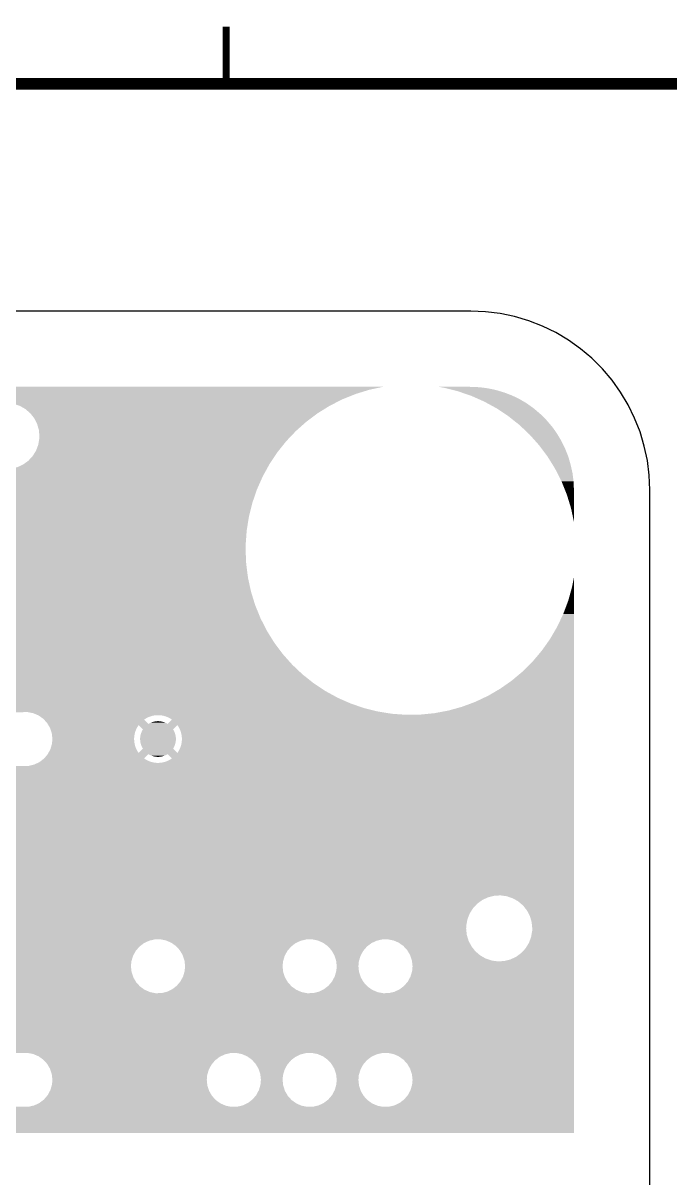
# Model space of a CAD drawing. Extents: x 295 to 953, y 10 to 290.
# Drawn here: x 824.4 to 852.6, y 237.3 to 287.6 of the extents above; entities that cross this region are included whole.
import ezdxf

# ---------------------------------------------------------------- set-up
doc = ezdxf.new("R2010")
doc.units = 0
doc.header["$LTSCALE"] = 5
doc.header["$MEASUREMENT"] = 0
doc.layers.get('0').update_dxf_attribs({"linetype": 'CONTINUOUS', "lineweight": 25})
doc.layers.add('PWR1', color=7, linetype='CONTINUOUS')
doc.layers.add('테두리', color=3, linetype='CONTINUOUS')

# ---------------------------------------------------------------- blocks, each defined once
blk = doc.blocks.new('C')
at = {"layer": '테두리'}
for points, const_width in [([(356.25, 287.5), (356.25, 285)], 0.3), ([(15, 285), (15, 15), (405, 15), (405, 285), (15, 285)], 0.5)]:
    blk.add_lwpolyline(points, dxfattribs=dict(at, const_width=const_width))

msp = doc.modelspace()

# ---------------------------------------------------------------- linework, layer by layer
at = {"layer": 'PWR1'}
for p, q in [((843.878, 275.097), (529.277, 275.097)), ((844.519, 275.07), (843.878, 275.097)), ((845.159, 274.991), (844.519, 275.07)), ((845.787, 274.859), (845.159, 274.991)), ((846.408, 274.674), (845.787, 274.859)), ((847.009, 274.443), (846.408, 274.674)), ((847.59, 274.159), (847.009, 274.443)), ((848.144, 273.829), (847.59, 274.159)), ((848.666, 273.452), (848.144, 273.829)), ((849.155, 273.036), (848.666, 273.452)), ((849.611, 272.58), (849.155, 273.036)), ((850.033, 272.085), (849.611, 272.58)), ((850.403, 271.563), (850.033, 272.085)), ((850.733, 271.009), (850.403, 271.563)), ((851.017, 270.428), (850.733, 271.009)), ((851.255, 269.827), (851.017, 270.428)), ((851.433, 269.212), (851.255, 269.827)), ((851.572, 268.578), (851.433, 269.212)), ((851.651, 267.944), (851.572, 268.578)), ((851.678, 267.297), (851.651, 267.944)), ((851.678, 78.799), (851.678, 267.297))]:
    msp.add_line(p, q, dxfattribs=at)
for points in [[(744.984, 271.794), (744.984, 271.795), (840.061, 271.794), (840.06, 271.795)], [(745.216, 271.664), (744.984, 271.794), (839.457, 271.664), (840.06, 271.794)], [(744.984, 271.794), (744.984, 271.794), (840.06, 271.794), (840.061, 271.794)], [(745.237, 271.652), (745.216, 271.664), (839.419, 271.652), (839.457, 271.664)], [(745.434, 271.482), (745.237, 271.652), (838.868, 271.482), (839.419, 271.652)], [(745.446, 271.472), (745.434, 271.482), (838.843, 271.472), (838.868, 271.482)], [(745.617, 271.257), (745.446, 271.472), (838.309, 271.257), (838.843, 271.472)], [(842.492, 271.794), (842.492, 271.795), (843.823, 271.794), (843.81, 271.795)], [(842.583, 271.777), (842.492, 271.794), (844.247, 271.777), (843.835, 271.794)], [(842.492, 271.794), (842.492, 271.794), (843.835, 271.794), (843.823, 271.794)], [(842.721, 271.751), (842.583, 271.777), (844.457, 271.751), (844.248, 271.777)], [(842.583, 271.777), (842.583, 271.777), (844.248, 271.777), (844.247, 271.777)], [(842.799, 271.731), (842.721, 271.751), (844.615, 271.731), (844.457, 271.751)], [(843.101, 271.656), (842.799, 271.731), (844.973, 271.656), (844.616, 271.731)], [(842.799, 271.731), (842.799, 271.731), (844.616, 271.731), (844.615, 271.731)], [(843.319, 271.601), (843.101, 271.656), (845.157, 271.601), (844.974, 271.656)], [(843.101, 271.656), (843.101, 271.656), (844.974, 271.656), (844.973, 271.656)], [(843.479, 271.546), (843.319, 271.601), (845.341, 271.546), (845.157, 271.601)], [(843.48, 271.546), (843.479, 271.546), (845.342, 271.546), (845.341, 271.546)], [(843.868, 271.413), (843.48, 271.546), (845.688, 271.413), (845.342, 271.546)], [(843.902, 271.401), (843.868, 271.413), (845.712, 271.401), (845.688, 271.413)], [(844.239, 271.252), (843.902, 271.401), (846.017, 271.252), (845.712, 271.401)], [(745.62, 271.251), (745.617, 271.257), (838.296, 271.251), (838.309, 271.257)], [(745.705, 271.087), (745.62, 271.251), (837.972, 271.087), (838.296, 271.251)], [(823.984, 271.05), (823.711, 271.087), (837.9, 271.05), (837.972, 271.087)], [(824.215, 270.972), (823.984, 271.05), (837.746, 270.972), (837.9, 271.05)], [(824.245, 270.962), (824.215, 270.972), (837.73, 270.962), (837.746, 270.972)], [(824.485, 270.826), (824.245, 270.962), (837.51, 270.826), (837.73, 270.962)], [(844.24, 271.252), (844.239, 271.252), (846.018, 271.252), (846.017, 271.252)], [(844.466, 271.152), (844.24, 271.252), (846.186, 271.152), (846.018, 271.252)], [(844.623, 271.066), (844.466, 271.152), (846.33, 271.066), (846.186, 271.152)], [(845.007, 270.855), (844.623, 271.066), (846.622, 270.855), (846.33, 271.066)], [(845.011, 270.852), (845.007, 270.855), (846.626, 270.852), (846.622, 270.855)], [(845.012, 270.852), (845.011, 270.852), (846.627, 270.852), (846.626, 270.852)], [(845.378, 270.608), (845.012, 270.852), (846.913, 270.608), (846.627, 270.852)], [(824.693, 270.647), (824.485, 270.826), (837.222, 270.647), (837.51, 270.826)], [(824.694, 270.647), (824.693, 270.647), (837.221, 270.647), (837.222, 270.647)], [(824.865, 270.431), (824.694, 270.647), (836.932, 270.431), (837.221, 270.647)], [(824.944, 270.279), (824.865, 270.431), (836.728, 270.279), (836.932, 270.431)], [(845.379, 270.608), (845.378, 270.608), (846.914, 270.608), (846.913, 270.608)], [(845.52, 270.514), (845.379, 270.608), (847.008, 270.514), (846.914, 270.608)], [(845.74, 270.338), (845.52, 270.514), (847.183, 270.338), (847.008, 270.514)], [(846.003, 270.129), (845.741, 270.338), (847.362, 270.129), (847.183, 270.338)], [(824.992, 270.187), (824.944, 270.279), (836.624, 270.187), (836.728, 270.279)], [(825.07, 269.923), (824.992, 270.187), (836.327, 269.923), (836.624, 270.187)], [(825.075, 269.869), (825.07, 269.923), (836.267, 269.869), (836.327, 269.923)], [(825.096, 269.648), (825.075, 269.869), (836.057, 269.648), (836.267, 269.869)], [(846.081, 270.055), (846.003, 270.129), (847.425, 270.055), (847.362, 270.129)], [(846.39, 269.762), (846.081, 270.055), (847.633, 269.762), (847.425, 270.055)], [(825.045, 269.268), (825.072, 269.422), (835.72, 269.268), (835.842, 269.422)], [(825.072, 269.422), (825.092, 269.54), (835.842, 269.422), (835.955, 269.54)], [(825.092, 269.54), (825.096, 269.648), (835.955, 269.54), (836.057, 269.648)], [(846.39, 269.761), (846.39, 269.762), (847.633, 269.761), (847.633, 269.762)], [(846.45, 269.705), (846.39, 269.761), (847.667, 269.705), (847.633, 269.761)], [(846.688, 269.437), (846.45, 269.705), (847.826, 269.437), (847.667, 269.705)], [(846.86, 269.244), (846.688, 269.437), (847.92, 269.244), (847.826, 269.437)], [(824.803, 268.777), (824.903, 268.939), (835.35, 268.777), (835.458, 268.939)], [(824.903, 268.939), (824.948, 269.011), (835.458, 268.939), (835.515, 269.011)], [(824.948, 269.011), (825.045, 269.268), (835.515, 269.011), (835.72, 269.268)], [(846.971, 269.094), (846.86, 269.244), (847.994, 269.094), (847.92, 269.244)], [(846.972, 269.093), (846.971, 269.094), (847.994, 269.093), (847.994, 269.094)], [(847.223, 268.757), (846.972, 269.093), (848.127, 268.757), (847.994, 269.093)], [(824.144, 268.294), (824.394, 268.411), (835.044, 268.294), (835.108, 268.411)], [(824.394, 268.411), (824.414, 268.426), (835.108, 268.411), (835.116, 268.426)], [(824.414, 268.426), (824.616, 268.574), (835.116, 268.426), (835.215, 268.574)], [(824.616, 268.574), (824.803, 268.777), (835.215, 268.574), (835.35, 268.777)], [(847.228, 268.749), (847.223, 268.757), (848.129, 268.749), (848.127, 268.757)], [(847.446, 268.399), (847.228, 268.749), (848.231, 268.399), (848.129, 268.749)], [(847.446, 268.398), (847.446, 268.399), (848.231, 268.398), (848.231, 268.399)], [(847.553, 268.225), (847.446, 268.398), (848.269, 268.225), (848.231, 268.398)], [(638.053, 267.749), (638.179, 267.885), (834.759, 267.749), (834.82, 267.885)], [(638.179, 267.885), (638.24, 267.951), (834.82, 267.885), (834.856, 267.951)], [(638.24, 267.951), (638.385, 268.185), (834.856, 267.951), (834.984, 268.185)], [(638.385, 268.185), (638.394, 268.21), (834.984, 268.185), (834.998, 268.21)], [(823.603, 268.21), (823.878, 268.226), (834.998, 268.21), (835.006, 268.226)], [(823.878, 268.226), (824.144, 268.294), (835.006, 268.226), (835.044, 268.294)], [(847.657, 268.02), (847.553, 268.225), (848.314, 268.02), (848.269, 268.225)], [(847.832, 267.675), (847.658, 268.02), (848.357, 267.675), (848.314, 268.02)], [(598.295, 267.321), (598.295, 267.384), (834.57, 267.321), (834.598, 267.384)], [(598.295, 266.738), (598.295, 267.321), (834.37, 266.738), (834.57, 267.321)], [(637.04, 267.384), (637.315, 267.4), (834.598, 267.384), (834.605, 267.4)], [(637.315, 267.4), (637.581, 267.468), (834.605, 267.4), (834.635, 267.468)], [(637.581, 267.468), (637.831, 267.586), (834.635, 267.468), (834.687, 267.586)], [(637.831, 267.586), (638.053, 267.749), (834.687, 267.586), (834.759, 267.749)], [(847.834, 267.673), (847.832, 267.675), (848.357, 267.673), (848.357, 267.675)], [(847.834, 267.672), (847.834, 267.673), (848.358, 267.672), (848.357, 267.673)], [(848.012, 267.231), (847.834, 267.672), (848.376, 267.231), (848.358, 267.672)], [(848.012, 267.23), (848.012, 267.231), (848.376, 267.23), (848.376, 267.231)], [(848.063, 267.104), (848.012, 267.23), (848.376, 267.104), (848.376, 267.23)], [(848.244, 266.514), (848.063, 267.104), (848.376, 266.514), (848.376, 267.104)], [(598.295, 266.695), (598.295, 266.738), (834.36, 266.695), (834.37, 266.738)], [(757.965, 266.647), (757.721, 266.695), (834.348, 266.647), (834.36, 266.695)], [(758.194, 266.549), (757.965, 266.647), (834.323, 266.549), (834.348, 266.647)], [(758.397, 266.404), (758.194, 266.549), (834.287, 266.404), (834.323, 266.549)], [(758.566, 266.22), (758.397, 266.404), (834.241, 266.22), (834.287, 266.404)], [(848.374, 265.911), (848.244, 266.514), (848.376, 265.911), (848.376, 266.514)], [(758.613, 266.14), (758.566, 266.22), (834.221, 266.14), (834.241, 266.22)], [(758.691, 266.005), (758.613, 266.14), (834.199, 266.005), (834.221, 266.14)], [(758.769, 265.769), (758.691, 266.005), (834.161, 265.769), (834.199, 266.005)], [(848.375, 265.911), (848.374, 265.911), (848.375, 265.911), (848.376, 265.911)], [(758.708, 265.075), (758.777, 265.314), (834.09, 265.075), (834.107, 265.314)], [(758.795, 265.531), (758.769, 265.769), (834.123, 265.531), (834.161, 265.769)], [(758.777, 265.314), (758.796, 265.521), (834.107, 265.314), (834.122, 265.521)], [(758.796, 265.521), (758.795, 265.531), (834.122, 265.521), (834.123, 265.531)], [(758.453, 264.695), (758.59, 264.855), (834.075, 264.695), (834.077, 264.855)], [(758.59, 264.855), (758.622, 264.916), (834.077, 264.855), (834.078, 264.916)], [(758.622, 264.916), (758.708, 265.075), (834.078, 264.916), (834.09, 265.075)], [(598.295, 264.079), (598.295, 264.347), (834.101, 264.079), (834.09, 264.347)], [(757.513, 264.347), (757.762, 264.351), (834.09, 264.347), (834.089, 264.351)], [(757.762, 264.351), (758.005, 264.408), (834.089, 264.351), (834.087, 264.408)], [(758.005, 264.408), (758.23, 264.514), (834.087, 264.408), (834.082, 264.514)], [(758.23, 264.514), (758.428, 264.666), (834.082, 264.514), (834.076, 264.666)], [(758.428, 264.666), (758.453, 264.695), (834.076, 264.666), (834.075, 264.695)], [(598.295, 263.468), (598.295, 264.079), (834.18, 263.468), (834.101, 264.079)], [(598.295, 263.393), (598.295, 263.468), (834.196, 263.393), (834.18, 263.468)], [(691.925, 263.345), (691.681, 263.393), (834.207, 263.345), (834.196, 263.393)], [(692.154, 263.247), (691.925, 263.345), (834.228, 263.247), (834.207, 263.345)], [(848.29, 263.059), (848.374, 263.479), (848.376, 263.059), (848.376, 263.479)], [(848.374, 263.479), (848.375, 263.479), (848.376, 263.479), (848.375, 263.479)], [(692.357, 263.102), (692.154, 263.247), (834.259, 263.102), (834.228, 263.247)], [(692.526, 262.918), (692.357, 263.102), (834.299, 262.918), (834.259, 263.102)], [(692.557, 262.865), (692.526, 262.918), (834.311, 262.865), (834.299, 262.918)], [(692.651, 262.703), (692.557, 262.865), (834.361, 262.703), (834.311, 262.865)], [(848.124, 262.465), (848.29, 263.059), (848.376, 262.465), (848.376, 263.059)], [(692.696, 262.568), (692.651, 262.703), (834.403, 262.568), (834.361, 262.703)], [(794.287, 262.519), (794.043, 262.568), (834.418, 262.519), (834.403, 262.568)], [(794.516, 262.421), (794.287, 262.519), (834.448, 262.421), (834.418, 262.519)], [(794.719, 262.277), (794.516, 262.421), (834.493, 262.277), (834.448, 262.421)], [(847.908, 261.887), (848.124, 262.465), (848.376, 261.887), (848.376, 262.465)], [(794.72, 262.276), (794.719, 262.277), (834.493, 262.276), (834.493, 262.277)], [(794.888, 262.093), (794.72, 262.276), (834.567, 262.093), (834.493, 262.276)], [(795.013, 261.878), (794.888, 262.093), (834.655, 261.878), (834.567, 262.093)], [(795.07, 261.704), (795.013, 261.878), (834.725, 261.704), (834.655, 261.878)], [(847.643, 261.33), (847.908, 261.887), (848.376, 261.33), (848.376, 261.887)], [(795.091, 261.641), (795.07, 261.704), (834.757, 261.641), (834.725, 261.704)], [(795.118, 261.393), (795.091, 261.641), (834.884, 261.393), (834.757, 261.641)], [(795.099, 261.186), (795.118, 261.393), (834.989, 261.186), (834.884, 261.393)], [(847.332, 260.798), (847.643, 261.33), (848.376, 260.798), (848.376, 261.33)], [(794.912, 260.728), (795.03, 260.947), (835.271, 260.728), (835.134, 260.947)], [(795.03, 260.947), (795.09, 261.155), (835.134, 260.947), (835.005, 261.155)], [(795.09, 261.155), (795.099, 261.186), (835.005, 261.155), (834.989, 261.186)], [(846.976, 260.294), (847.332, 260.798), (848.376, 260.294), (848.376, 260.798)], [(794.084, 260.223), (794.327, 260.28), (835.636, 260.223), (835.594, 260.28)], [(794.327, 260.28), (794.552, 260.387), (835.594, 260.28), (835.514, 260.387)], [(794.552, 260.387), (794.75, 260.538), (835.514, 260.387), (835.401, 260.538)], [(794.75, 260.538), (794.83, 260.631), (835.401, 260.538), (835.331, 260.631)], [(794.83, 260.631), (794.912, 260.728), (835.331, 260.631), (835.271, 260.728)], [(846.579, 259.822), (846.976, 260.294), (848.376, 259.822), (848.376, 260.294)], [(745.987, 260.138), (745.843, 260.219), (835.7, 260.138), (835.639, 260.219)], [(746.062, 260.095), (745.987, 260.138), (835.739, 260.095), (835.7, 260.138)], [(746.271, 259.915), (746.062, 260.095), (835.898, 259.915), (835.739, 260.095)], [(746.443, 259.7), (746.271, 259.915), (836.091, 259.7), (835.898, 259.915)], [(793.835, 260.219), (794.084, 260.223), (835.639, 260.219), (835.636, 260.223)], [(846.143, 259.387), (846.579, 259.822), (848.376, 259.387), (848.376, 259.822)], [(746.454, 259.677), (746.443, 259.7), (836.111, 259.677), (836.091, 259.7)], [(746.531, 259.53), (746.454, 259.677), (836.267, 259.53), (836.111, 259.677)], [(799.219, 259.493), (798.946, 259.53), (836.305, 259.493), (836.267, 259.53)], [(799.48, 259.405), (799.219, 259.493), (836.399, 259.405), (836.305, 259.493)], [(799.72, 259.269), (799.48, 259.405), (836.543, 259.269), (836.399, 259.405)], [(799.738, 259.254), (799.72, 259.269), (836.559, 259.254), (836.543, 259.269)], [(845.671, 258.99), (846.143, 259.387), (848.376, 258.99), (848.376, 259.387)], [(799.929, 259.09), (799.738, 259.254), (836.765, 259.09), (836.559, 259.254)], [(800.1, 258.874), (799.929, 259.09), (837.037, 258.874), (836.765, 259.09)], [(800.102, 258.87), (800.1, 258.874), (837.042, 258.87), (837.037, 258.874)], [(800.227, 258.63), (800.102, 258.87), (837.404, 258.63), (837.042, 258.87)], [(845.166, 258.635), (845.671, 258.99), (848.376, 258.635), (848.376, 258.99)], [(800.257, 258.529), (800.227, 258.63), (837.556, 258.529), (837.404, 258.63)], [(800.305, 258.366), (800.257, 258.529), (837.855, 258.366), (837.556, 258.529)], [(800.318, 258.233), (800.305, 258.366), (838.097, 258.233), (837.855, 258.366)], [(844.076, 258.06), (844.634, 258.324), (848.376, 258.06), (848.376, 258.324)], [(844.634, 258.324), (845.166, 258.635), (848.376, 258.324), (848.376, 258.635)], [(800.28, 257.711), (800.293, 257.786), (839.546, 257.711), (839.245, 257.786)], [(800.293, 257.786), (800.327, 257.983), (839.245, 257.786), (838.668, 257.983)], [(800.331, 258.091), (800.318, 258.233), (838.42, 258.091), (838.097, 258.233)], [(800.327, 257.985), (800.331, 258.091), (838.661, 257.985), (838.42, 258.091)], [(800.327, 257.983), (800.327, 257.985), (838.668, 257.983), (838.661, 257.985)], [(842.904, 257.68), (843.498, 257.845), (848.376, 257.68), (848.376, 257.845)], [(843.498, 257.845), (844.076, 258.06), (848.376, 257.845), (848.376, 258.06)], [(800.244, 257.615), (800.252, 257.638), (839.989, 257.615), (839.844, 257.638)], [(800.252, 257.638), (800.28, 257.711), (839.844, 257.638), (839.546, 257.711)], [(821.307, 257.61), (821.284, 257.615), (824.337, 257.61), (824.586, 257.615)], [(824.831, 257.566), (824.586, 257.615), (840.292, 257.566), (839.989, 257.615)], [(824.89, 257.541), (824.831, 257.566), (840.453, 257.541), (840.292, 257.566)], [(824.993, 257.497), (824.89, 257.541), (841.068, 257.497), (840.453, 257.541)], [(825.031, 257.48), (824.993, 257.497), (848.376, 257.48), (848.376, 257.497)], [(825.041, 257.476), (825.031, 257.48), (830.164, 257.476), (830.238, 257.48)], [(825.06, 257.468), (825.041, 257.476), (830.103, 257.468), (830.164, 257.476)], [(825.062, 257.466), (825.06, 257.468), (830.091, 257.466), (830.103, 257.468)], [(825.083, 257.452), (825.062, 257.466), (830.018, 257.452), (830.091, 257.466)], [(825.111, 257.432), (825.083, 257.452), (829.946, 257.432), (830.018, 257.452)], [(825.146, 257.407), (825.111, 257.432), (829.877, 257.407), (829.946, 257.432)], [(825.188, 257.377), (825.146, 257.407), (829.809, 257.377), (829.877, 257.407)], [(825.236, 257.343), (825.188, 257.377), (829.743, 257.343), (829.809, 257.377)], [(825.263, 257.324), (825.236, 257.343), (829.713, 257.324), (829.743, 257.343)], [(825.281, 257.303), (825.263, 257.324), (829.68, 257.303), (829.713, 257.324)], [(825.296, 257.287), (825.281, 257.303), (829.657, 257.287), (829.68, 257.303)], [(825.431, 257.14), (825.296, 257.287), (829.804, 257.14), (829.657, 257.287)], [(830.312, 257.479), (830.238, 257.48), (848.376, 257.479), (848.376, 257.48)], [(830.386, 257.473), (830.312, 257.479), (848.376, 257.473), (848.376, 257.479)], [(830.459, 257.461), (830.386, 257.473), (848.376, 257.461), (848.376, 257.473)], [(830.531, 257.445), (830.459, 257.461), (848.376, 257.445), (848.376, 257.461)], [(830.602, 257.423), (830.531, 257.445), (848.376, 257.423), (848.376, 257.445)], [(830.671, 257.396), (830.602, 257.423), (848.376, 257.396), (848.376, 257.423)], [(830.738, 257.364), (830.671, 257.396), (848.376, 257.364), (848.376, 257.396)], [(830.677, 257.099), (830.865, 257.287), (848.376, 257.099), (848.376, 257.287)], [(830.803, 257.328), (830.738, 257.364), (848.376, 257.328), (848.376, 257.364)], [(830.865, 257.287), (830.803, 257.328), (848.376, 257.287), (848.376, 257.328)], [(841.068, 257.497), (841.684, 257.505), (848.376, 257.497), (848.376, 257.505)], [(841.684, 257.505), (842.298, 257.567), (848.376, 257.505), (848.376, 257.567)], [(842.298, 257.567), (842.904, 257.68), (848.376, 257.567), (848.376, 257.68)], [(825.455, 257.099), (825.431, 257.14), (829.845, 257.099), (829.804, 257.14)], [(825.487, 257.044), (825.455, 257.099), (848.376, 257.044), (848.376, 257.099)], [(825.523, 256.982), (825.487, 257.044), (829.373, 256.982), (829.414, 257.044)], [(825.557, 256.925), (825.523, 256.982), (829.341, 256.925), (829.373, 256.982)], [(825.559, 256.918), (825.557, 256.925), (829.337, 256.918), (829.341, 256.925)], [(825.581, 256.851), (825.559, 256.918), (829.305, 256.851), (829.337, 256.918)], [(825.604, 256.782), (825.581, 256.851), (829.278, 256.782), (829.305, 256.851)], [(825.627, 256.711), (825.604, 256.782), (829.256, 256.711), (829.278, 256.782)], [(829.602, 256.856), (829.414, 257.044), (830.92, 256.856), (831.108, 257.044)], [(829.524, 256.692), (829.543, 256.743), (830.998, 256.692), (830.979, 256.743)], [(829.543, 256.743), (829.547, 256.752), (830.979, 256.743), (830.975, 256.752)], [(829.547, 256.752), (829.57, 256.801), (830.975, 256.752), (830.951, 256.801)], [(829.57, 256.801), (829.575, 256.81), (830.951, 256.801), (830.947, 256.81)], [(829.575, 256.81), (829.602, 256.856), (830.947, 256.81), (830.92, 256.856)], [(829.845, 257.099), (829.882, 257.121), (830.677, 257.099), (830.638, 257.121)], [(829.882, 257.121), (829.902, 257.131), (830.638, 257.121), (830.621, 257.131)], [(829.902, 257.131), (829.94, 257.15), (830.621, 257.131), (830.581, 257.15)], [(829.94, 257.15), (829.96, 257.159), (830.581, 257.15), (830.563, 257.159)], [(829.96, 257.159), (829.999, 257.174), (830.563, 257.159), (830.521, 257.174)], [(829.999, 257.174), (830.02, 257.181), (830.521, 257.174), (830.503, 257.181)], [(830.02, 257.181), (830.06, 257.193), (830.503, 257.181), (830.459, 257.193)], [(830.06, 257.193), (830.083, 257.198), (830.459, 257.193), (830.441, 257.198)], [(830.083, 257.198), (830.123, 257.207), (830.441, 257.198), (830.396, 257.207)], [(830.123, 257.207), (830.147, 257.211), (830.396, 257.207), (830.378, 257.211)], [(830.147, 257.211), (830.186, 257.216), (830.378, 257.211), (830.33, 257.216)], [(830.186, 257.216), (830.218, 257.218), (830.33, 257.216), (830.315, 257.218)], [(830.218, 257.218), (830.25, 257.22), (830.315, 257.218), (830.25, 257.22)], [(831.136, 257.002), (831.108, 257.044), (848.376, 257.002), (848.376, 257.044)], [(831.174, 256.938), (831.136, 257.002), (848.376, 256.938), (848.376, 257.002)], [(831.207, 256.872), (831.174, 256.938), (848.376, 256.872), (848.376, 256.938)], [(831.236, 256.803), (831.207, 256.872), (848.376, 256.803), (848.376, 256.872)], [(831.259, 256.733), (831.236, 256.803), (848.376, 256.733), (848.376, 256.803)], [(825.635, 256.688), (825.627, 256.711), (829.251, 256.688), (829.256, 256.711)], [(825.64, 256.639), (825.635, 256.688), (829.24, 256.639), (829.251, 256.688)], [(825.648, 256.566), (825.64, 256.639), (829.228, 256.566), (829.24, 256.639)], [(825.643, 256.233), (825.646, 256.27), (829.242, 256.233), (829.235, 256.27)], [(825.646, 256.27), (825.653, 256.344), (829.235, 256.27), (829.225, 256.344)], [(825.656, 256.492), (825.648, 256.566), (829.222, 256.492), (829.228, 256.566)], [(825.653, 256.344), (825.659, 256.418), (829.225, 256.344), (829.221, 256.418)], [(825.661, 256.44), (825.656, 256.492), (829.221, 256.44), (829.222, 256.492)], [(825.659, 256.418), (825.661, 256.44), (829.221, 256.418), (829.221, 256.44)], [(829.482, 256.44), (829.483, 256.494), (831.04, 256.44), (831.038, 256.494)], [(829.484, 256.386), (829.482, 256.44), (831.038, 256.386), (831.04, 256.44)], [(829.483, 256.494), (829.485, 256.504), (831.038, 256.494), (831.037, 256.504)], [(829.484, 256.376), (829.484, 256.386), (831.037, 256.376), (831.038, 256.386)], [(829.491, 256.323), (829.484, 256.376), (831.031, 256.323), (831.037, 256.376)], [(829.485, 256.504), (829.49, 256.558), (831.037, 256.504), (831.031, 256.558)], [(829.49, 256.558), (829.492, 256.568), (831.031, 256.558), (831.03, 256.568)], [(829.492, 256.313), (829.491, 256.323), (831.029, 256.313), (831.031, 256.323)], [(829.492, 256.568), (829.503, 256.621), (831.03, 256.568), (831.018, 256.621)], [(829.503, 256.26), (829.492, 256.313), (831.019, 256.26), (831.029, 256.313)], [(829.503, 256.621), (829.506, 256.631), (831.018, 256.621), (831.016, 256.631)], [(829.505, 256.25), (829.503, 256.26), (831.016, 256.25), (831.019, 256.26)], [(829.521, 256.198), (829.505, 256.25), (831.001, 256.198), (831.016, 256.25)], [(829.506, 256.631), (829.52, 256.683), (831.016, 256.631), (831.001, 256.683)], [(829.52, 256.683), (829.524, 256.692), (831.001, 256.683), (830.998, 256.692)], [(831.277, 256.661), (831.259, 256.733), (848.376, 256.661), (848.376, 256.733)], [(831.265, 256.17), (831.282, 256.242), (848.376, 256.17), (848.376, 256.242)], [(831.29, 256.588), (831.277, 256.661), (848.376, 256.588), (848.376, 256.661)], [(831.282, 256.242), (831.293, 256.315), (848.376, 256.242), (848.376, 256.315)], [(831.298, 256.514), (831.29, 256.588), (848.376, 256.514), (848.376, 256.588)], [(831.293, 256.315), (831.3, 256.389), (848.376, 256.315), (848.376, 256.389)], [(831.301, 256.44), (831.298, 256.514), (848.376, 256.44), (848.376, 256.514)], [(831.3, 256.389), (831.301, 256.44), (848.376, 256.389), (848.376, 256.44)], [(825.301, 255.593), (825.455, 255.775), (829.657, 255.593), (829.838, 255.775)], [(825.455, 255.775), (825.459, 255.781), (829.838, 255.775), (829.845, 255.781)], [(825.459, 255.781), (825.488, 255.836), (848.376, 255.781), (848.376, 255.836)], [(825.488, 255.836), (825.501, 255.86), (829.414, 255.836), (829.398, 255.86)], [(825.501, 255.86), (825.535, 255.923), (829.398, 255.86), (829.359, 255.923)], [(825.535, 255.923), (825.57, 255.988), (829.359, 255.923), (829.324, 255.988)], [(825.57, 255.988), (825.573, 255.994), (829.324, 255.988), (829.321, 255.994)], [(825.573, 255.994), (825.591, 256.056), (829.321, 255.994), (829.294, 256.056)], [(825.591, 256.056), (825.612, 256.126), (829.294, 256.056), (829.269, 256.126)], [(825.612, 256.126), (825.632, 256.197), (829.269, 256.126), (829.249, 256.197)], [(825.632, 256.197), (825.643, 256.233), (829.249, 256.197), (829.242, 256.233)], [(829.414, 255.836), (829.602, 256.024), (831.108, 255.836), (830.92, 256.024)], [(829.523, 256.188), (829.521, 256.198), (830.998, 256.188), (831.001, 256.198)], [(829.543, 256.138), (829.523, 256.188), (830.979, 256.138), (830.998, 256.188)], [(829.547, 256.128), (829.543, 256.138), (830.975, 256.128), (830.979, 256.138)], [(829.57, 256.08), (829.547, 256.128), (830.952, 256.08), (830.975, 256.128)], [(829.575, 256.071), (829.57, 256.08), (830.946, 256.071), (830.952, 256.08)], [(829.602, 256.024), (829.575, 256.071), (830.92, 256.024), (830.946, 256.071)], [(829.883, 255.759), (829.845, 255.781), (830.639, 255.759), (830.677, 255.781)], [(829.9, 255.749), (829.883, 255.759), (830.62, 255.749), (830.639, 255.759)], [(829.941, 255.73), (829.9, 255.749), (830.582, 255.73), (830.62, 255.749)], [(830.865, 255.594), (830.677, 255.781), (848.376, 255.594), (848.376, 255.781)], [(831.108, 255.836), (831.148, 255.898), (848.376, 255.836), (848.376, 255.898)], [(831.148, 255.898), (831.185, 255.963), (848.376, 255.898), (848.376, 255.963)], [(831.185, 255.963), (831.216, 256.03), (848.376, 255.963), (848.376, 256.03)], [(831.216, 256.03), (831.243, 256.099), (848.376, 256.03), (848.376, 256.099)], [(831.243, 256.099), (831.265, 256.17), (848.376, 256.099), (848.376, 256.17)], [(782.647, 255.169), (782.676, 255.266), (848.376, 255.169), (848.376, 255.266)], [(824.378, 255.266), (824.628, 255.27), (848.376, 255.266), (848.376, 255.27)], [(824.628, 255.27), (824.87, 255.327), (848.376, 255.27), (848.376, 255.327)], [(824.87, 255.327), (825.025, 255.4), (848.376, 255.327), (848.376, 255.4)], [(825.025, 255.4), (825.028, 255.401), (830.284, 255.4), (830.209, 255.401)], [(825.028, 255.401), (825.041, 255.408), (830.209, 255.401), (830.136, 255.408)], [(825.041, 255.408), (825.065, 255.419), (830.136, 255.408), (830.062, 255.419)], [(825.065, 255.419), (825.096, 255.434), (830.062, 255.419), (830, 255.434)], [(825.096, 255.434), (825.099, 255.436), (830, 255.434), (829.99, 255.436)], [(825.099, 255.436), (825.127, 255.458), (829.99, 255.436), (829.919, 255.458)], [(825.127, 255.458), (825.162, 255.485), (829.919, 255.458), (829.85, 255.485)], [(825.162, 255.485), (825.204, 255.516), (829.85, 255.485), (829.783, 255.516)], [(825.204, 255.516), (825.251, 255.553), (829.783, 255.516), (829.719, 255.553)], [(825.251, 255.553), (825.294, 255.585), (829.719, 255.553), (829.67, 255.585)], [(825.294, 255.585), (825.301, 255.593), (829.67, 255.585), (829.657, 255.593)], [(829.958, 255.722), (829.941, 255.73), (830.562, 255.722), (830.582, 255.73)], [(830.001, 255.706), (829.958, 255.722), (830.523, 255.706), (830.562, 255.722)], [(830.018, 255.7), (830.001, 255.706), (830.501, 255.7), (830.523, 255.706)], [(830.062, 255.687), (830.018, 255.7), (830.461, 255.687), (830.501, 255.7)], [(830.08, 255.682), (830.062, 255.687), (830.439, 255.682), (830.461, 255.687)], [(830.126, 255.673), (830.08, 255.682), (830.399, 255.673), (830.439, 255.682)], [(830.143, 255.67), (830.126, 255.673), (830.374, 255.67), (830.399, 255.673)], [(830.192, 255.665), (830.143, 255.67), (830.335, 255.665), (830.374, 255.67)], [(830.207, 255.663), (830.192, 255.665), (830.304, 255.663), (830.335, 255.665)], [(830.271, 255.661), (830.207, 255.663), (830.271, 255.661), (830.304, 255.663)], [(830.284, 255.4), (830.358, 255.405), (848.376, 255.4), (848.376, 255.405)], [(830.358, 255.405), (830.431, 255.414), (848.376, 255.405), (848.376, 255.414)], [(830.431, 255.414), (830.504, 255.429), (848.376, 255.414), (848.376, 255.429)], [(830.504, 255.429), (830.575, 255.449), (848.376, 255.429), (848.376, 255.449)], [(830.575, 255.449), (830.645, 255.474), (848.376, 255.449), (848.376, 255.474)], [(830.645, 255.474), (830.713, 255.504), (848.376, 255.474), (848.376, 255.504)], [(830.713, 255.504), (830.778, 255.538), (848.376, 255.504), (848.376, 255.538)], [(830.778, 255.538), (830.841, 255.577), (848.376, 255.538), (848.376, 255.577)], [(830.841, 255.577), (830.865, 255.594), (848.376, 255.577), (848.376, 255.594)], [(782.17, 254.608), (782.368, 254.76), (848.376, 254.608), (848.376, 254.76)], [(782.368, 254.76), (782.529, 254.949), (848.376, 254.76), (848.376, 254.949)], [(782.529, 254.949), (782.647, 255.169), (848.376, 254.949), (848.376, 255.169)], [(637.922, 254.316), (637.703, 254.441), (848.376, 254.316), (848.376, 254.441)], [(638.101, 254.162), (637.922, 254.316), (848.376, 254.162), (848.376, 254.316)], [(781.452, 254.441), (781.702, 254.445), (848.376, 254.441), (848.376, 254.445)], [(781.702, 254.445), (781.944, 254.502), (848.376, 254.445), (848.376, 254.502)], [(781.944, 254.502), (782.17, 254.608), (848.376, 254.502), (848.376, 254.608)], [(659.688, 254.11), (659.271, 254.162), (848.376, 254.11), (848.376, 254.162)], [(660.095, 254.006), (659.688, 254.11), (848.376, 254.006), (848.376, 254.11)], [(660.485, 253.852), (660.095, 254.006), (848.376, 253.852), (848.376, 254.006)], [(660.854, 253.65), (660.485, 253.852), (848.376, 253.65), (848.376, 253.852)], [(661.194, 253.403), (660.854, 253.65), (848.376, 253.403), (848.376, 253.65)], [(661.5, 253.116), (661.194, 253.403), (848.376, 253.116), (848.376, 253.403)], [(661.768, 252.792), (661.5, 253.116), (848.376, 252.792), (848.376, 253.116)], [(661.993, 252.438), (661.768, 252.792), (848.376, 252.438), (848.376, 252.792)], [(662.172, 252.058), (661.993, 252.438), (848.376, 252.058), (848.376, 252.438)], [(662.302, 251.659), (662.172, 252.058), (848.376, 251.659), (848.376, 252.058)], [(662.375, 251.275), (662.302, 251.659), (848.376, 251.275), (848.376, 251.659)], [(733.179, 251.238), (732.906, 251.275), (848.376, 251.238), (848.376, 251.275)], [(733.44, 251.15), (733.179, 251.238), (848.376, 251.15), (848.376, 251.238)], [(733.68, 251.014), (733.44, 251.15), (848.376, 251.014), (848.376, 251.15)], [(733.889, 250.835), (733.68, 251.014), (848.376, 250.835), (848.376, 251.014)], [(734.06, 250.619), (733.889, 250.835), (848.376, 250.619), (848.376, 250.835)], [(734.187, 250.375), (734.06, 250.619), (848.376, 250.375), (848.376, 250.619)], [(734.265, 250.111), (734.187, 250.375), (848.376, 250.111), (848.376, 250.375)], [(734.291, 249.836), (734.265, 250.111), (848.376, 249.836), (848.376, 250.111)], [(734.269, 249.624), (734.287, 249.728), (848.376, 249.624), (848.376, 249.728)], [(734.287, 249.728), (734.291, 249.836), (848.376, 249.728), (848.376, 249.836)], [(734.055, 249.057), (734.143, 249.199), (843.974, 249.057), (844.105, 249.199)], [(734.143, 249.199), (734.166, 249.259), (844.105, 249.199), (844.161, 249.259)], [(734.166, 249.259), (734.227, 249.422), (844.161, 249.259), (844.383, 249.422)], [(734.227, 249.422), (734.24, 249.456), (844.383, 249.422), (844.456, 249.456)], [(734.24, 249.456), (734.255, 249.54), (844.456, 249.456), (844.632, 249.54)], [(734.255, 249.54), (734.267, 249.608), (844.632, 249.54), (844.899, 249.608)], [(734.267, 249.608), (734.269, 249.624), (844.899, 249.608), (845.174, 249.624)], [(845.447, 249.587), (845.174, 249.624), (848.376, 249.587), (848.376, 249.624)], [(845.708, 249.499), (845.447, 249.587), (848.376, 249.499), (848.376, 249.587)], [(845.948, 249.363), (845.708, 249.499), (848.376, 249.363), (848.376, 249.499)], [(846.157, 249.184), (845.948, 249.363), (848.376, 249.184), (848.376, 249.363)], [(733.589, 248.599), (733.811, 248.762), (843.744, 248.599), (843.806, 248.762)], [(733.811, 248.762), (733.866, 248.823), (843.806, 248.762), (843.829, 248.823)], [(733.866, 248.823), (733.998, 248.965), (843.829, 248.823), (843.917, 248.965)], [(733.998, 248.965), (734.055, 249.057), (843.917, 248.965), (843.974, 249.057)], [(846.328, 248.968), (846.157, 249.184), (848.376, 248.968), (848.376, 249.184)], [(846.455, 248.724), (846.328, 248.968), (848.376, 248.724), (848.376, 248.968)], [(846.533, 248.46), (846.455, 248.724), (848.376, 248.46), (848.376, 248.724)], [(722.441, 248.139), (722.469, 248.185), (843.685, 248.139), (843.68, 248.185)], [(722.469, 248.185), (722.536, 248.294), (843.68, 248.185), (843.684, 248.294)], [(722.536, 248.294), (722.586, 248.373), (843.684, 248.294), (843.698, 248.373)], [(722.586, 248.373), (722.595, 248.398), (843.698, 248.373), (843.702, 248.398)], [(732.798, 248.398), (733.073, 248.414), (843.702, 248.398), (843.705, 248.414)], [(733.073, 248.414), (733.339, 248.482), (843.705, 248.414), (843.717, 248.482)], [(733.339, 248.482), (733.516, 248.565), (843.717, 248.482), (843.731, 248.565)], [(733.516, 248.565), (733.589, 248.599), (843.731, 248.565), (843.744, 248.599)], [(846.559, 248.185), (846.533, 248.46), (848.376, 248.185), (848.376, 248.46)], [(846.555, 248.077), (846.559, 248.185), (848.376, 248.077), (848.376, 248.185)], [(721.893, 247.709), (722.032, 247.774), (843.766, 247.709), (843.747, 247.774)], [(722.032, 247.774), (722.218, 247.911), (843.747, 247.774), (843.706, 247.911)], [(722.218, 247.911), (722.254, 247.937), (843.706, 247.911), (843.704, 247.937)], [(722.254, 247.937), (722.441, 248.139), (843.704, 247.937), (843.685, 248.139)], [(821.307, 247.704), (821.284, 247.709), (830.115, 247.704), (830.365, 247.709)], [(821.529, 247.66), (821.307, 247.704), (829.929, 247.66), (830.115, 247.704)], [(830.387, 247.704), (830.365, 247.709), (836.719, 247.704), (836.969, 247.709)], [(830.609, 247.66), (830.387, 247.704), (836.533, 247.66), (836.719, 247.704)], [(836.991, 247.704), (836.969, 247.709), (840.021, 247.704), (840.271, 247.709)], [(837.213, 247.66), (836.991, 247.704), (839.835, 247.66), (840.021, 247.704)], [(840.515, 247.66), (840.271, 247.709), (843.781, 247.66), (843.766, 247.709)], [(846.411, 247.548), (846.508, 247.805), (848.376, 247.548), (848.376, 247.805)], [(846.508, 247.805), (846.555, 248.077), (848.376, 247.805), (848.376, 248.077)], [(821.559, 247.647), (821.529, 247.66), (829.873, 247.647), (829.929, 247.66)], [(821.758, 247.562), (821.559, 247.647), (829.692, 247.562), (829.873, 247.647)], [(821.787, 247.541), (821.758, 247.562), (829.647, 247.541), (829.692, 247.562)], [(821.961, 247.418), (821.787, 247.541), (829.486, 247.418), (829.647, 247.541)], [(821.987, 247.39), (821.961, 247.418), (829.45, 247.39), (829.486, 247.418)], [(822.129, 247.234), (821.987, 247.39), (829.317, 247.234), (829.45, 247.39)], [(822.149, 247.2), (822.129, 247.234), (829.288, 247.2), (829.317, 247.234)], [(822.255, 247.019), (822.149, 247.2), (829.19, 247.019), (829.288, 247.2)], [(830.639, 247.647), (830.609, 247.66), (836.477, 247.647), (836.533, 247.66)], [(830.838, 247.562), (830.639, 247.647), (836.296, 247.562), (836.477, 247.647)], [(830.868, 247.541), (830.838, 247.562), (836.251, 247.541), (836.296, 247.562)], [(831.041, 247.418), (830.868, 247.541), (836.09, 247.418), (836.251, 247.541)], [(831.067, 247.39), (831.041, 247.418), (836.054, 247.39), (836.09, 247.418)], [(831.21, 247.234), (831.067, 247.39), (835.921, 247.234), (836.054, 247.39)], [(831.229, 247.2), (831.21, 247.234), (835.892, 247.2), (835.921, 247.234)], [(831.335, 247.019), (831.229, 247.2), (835.794, 247.019), (835.892, 247.2)], [(837.243, 247.647), (837.213, 247.66), (839.779, 247.647), (839.835, 247.66)], [(837.442, 247.562), (837.243, 247.647), (839.598, 247.562), (839.779, 247.647)], [(837.472, 247.541), (837.442, 247.562), (839.553, 247.541), (839.598, 247.562)], [(837.645, 247.418), (837.472, 247.541), (839.392, 247.418), (839.553, 247.541)], [(837.671, 247.39), (837.645, 247.418), (839.356, 247.39), (839.392, 247.418)], [(837.814, 247.234), (837.671, 247.39), (839.223, 247.234), (839.356, 247.39)], [(837.833, 247.2), (837.814, 247.234), (839.194, 247.2), (839.223, 247.234)], [(837.939, 247.019), (837.833, 247.2), (839.096, 247.019), (839.194, 247.2)], [(840.547, 247.647), (840.515, 247.66), (843.785, 247.647), (843.781, 247.66)], [(840.744, 247.562), (840.547, 247.647), (843.829, 247.562), (843.785, 247.647)], [(840.947, 247.418), (840.744, 247.562), (843.904, 247.418), (843.829, 247.562)], [(840.961, 247.402), (840.947, 247.418), (843.912, 247.402), (843.904, 247.418)], [(841.116, 247.234), (840.961, 247.402), (844.045, 247.234), (843.912, 247.402)], [(841.143, 247.187), (841.116, 247.234), (844.083, 247.187), (844.045, 247.234)], [(841.241, 247.019), (841.143, 247.187), (844.279, 247.019), (844.083, 247.187)], [(846.079, 247.111), (846.266, 247.314), (848.376, 247.111), (848.376, 247.314)], [(846.266, 247.314), (846.411, 247.548), (848.376, 247.314), (848.376, 247.548)], [(822.268, 246.98), (822.255, 247.019), (829.17, 246.98), (829.19, 247.019)], [(822.333, 246.782), (822.268, 246.98), (829.112, 246.782), (829.17, 246.98)], [(822.337, 246.741), (822.333, 246.782), (829.1, 246.741), (829.112, 246.782)], [(822.359, 246.534), (822.337, 246.741), (829.082, 246.534), (829.1, 246.741)], [(831.348, 246.98), (831.335, 247.019), (835.774, 246.98), (835.794, 247.019)], [(831.413, 246.782), (831.348, 246.98), (835.716, 246.782), (835.774, 246.98)], [(831.418, 246.741), (831.413, 246.782), (835.704, 246.741), (835.716, 246.782)], [(831.44, 246.534), (831.418, 246.741), (835.686, 246.534), (835.704, 246.741)], [(837.952, 246.98), (837.939, 247.019), (839.076, 246.98), (839.096, 247.019)], [(838.017, 246.782), (837.952, 246.98), (839.018, 246.782), (839.076, 246.98)], [(838.022, 246.741), (838.017, 246.782), (839.006, 246.741), (839.018, 246.782)], [(838.044, 246.534), (838.022, 246.741), (838.988, 246.534), (839.006, 246.741)], [(841.245, 247.007), (841.241, 247.019), (844.292, 247.007), (844.279, 247.019)], [(841.29, 246.871), (841.245, 247.007), (844.531, 246.871), (844.292, 247.007)], [(841.319, 246.783), (841.29, 246.871), (844.793, 246.783), (844.531, 246.871)], [(841.319, 246.782), (841.319, 246.783), (844.801, 246.782), (844.793, 246.783)], [(841.323, 246.747), (841.319, 246.782), (845.066, 246.747), (844.801, 246.782)], [(841.346, 246.534), (841.323, 246.747), (848.376, 246.534), (848.376, 246.747)], [(845.066, 246.747), (845.341, 246.763), (848.376, 246.747), (848.376, 246.763)], [(845.341, 246.763), (845.607, 246.831), (848.376, 246.763), (848.376, 246.831)], [(845.607, 246.831), (845.857, 246.948), (848.376, 246.831), (848.376, 246.948)], [(845.857, 246.948), (846.079, 247.111), (848.376, 246.948), (848.376, 247.111)], [(822.271, 246.088), (822.329, 246.287), (829.174, 246.088), (829.108, 246.287)], [(822.329, 246.287), (822.341, 246.327), (829.108, 246.287), (829.104, 246.327)], [(822.341, 246.327), (822.359, 246.534), (829.104, 246.327), (829.082, 246.534)], [(831.352, 246.088), (831.409, 246.287), (835.778, 246.088), (835.712, 246.287)], [(831.409, 246.287), (831.421, 246.327), (835.712, 246.287), (835.708, 246.327)], [(831.421, 246.327), (831.44, 246.534), (835.708, 246.327), (835.686, 246.534)], [(837.956, 246.088), (838.013, 246.287), (839.08, 246.088), (839.014, 246.287)], [(838.013, 246.287), (838.025, 246.327), (839.014, 246.287), (839.01, 246.327)], [(838.025, 246.327), (838.044, 246.534), (839.01, 246.327), (838.988, 246.534)], [(841.258, 246.088), (841.327, 246.327), (848.376, 246.088), (848.376, 246.327)], [(841.327, 246.327), (841.346, 246.534), (848.376, 246.327), (848.376, 246.534)], [(821.955, 245.651), (821.992, 245.679), (829.48, 245.651), (829.454, 245.679)], [(821.992, 245.679), (822.124, 245.835), (829.454, 245.679), (829.312, 245.835)], [(822.124, 245.835), (822.153, 245.869), (829.312, 245.835), (829.292, 245.869)], [(822.153, 245.869), (822.251, 246.05), (829.292, 245.869), (829.186, 246.05)], [(822.251, 246.05), (822.271, 246.088), (829.186, 246.05), (829.174, 246.088)], [(831.035, 245.651), (831.072, 245.679), (836.084, 245.651), (836.058, 245.679)], [(831.072, 245.679), (831.205, 245.835), (836.058, 245.679), (835.916, 245.835)], [(831.205, 245.835), (831.234, 245.869), (835.916, 245.835), (835.896, 245.869)], [(831.234, 245.869), (831.331, 246.05), (835.896, 245.869), (835.79, 246.05)], [(831.331, 246.05), (831.352, 246.088), (835.79, 246.05), (835.778, 246.088)], [(837.639, 245.651), (837.676, 245.679), (839.386, 245.651), (839.36, 245.679)], [(837.676, 245.679), (837.809, 245.835), (839.36, 245.679), (839.218, 245.835)], [(837.809, 245.835), (837.838, 245.869), (839.218, 245.835), (839.198, 245.869)], [(837.838, 245.869), (837.935, 246.05), (839.198, 245.869), (839.092, 246.05)], [(837.935, 246.05), (837.956, 246.088), (839.092, 246.05), (839.08, 246.088)], [(840.78, 245.528), (840.978, 245.679), (848.376, 245.528), (848.376, 245.679)], [(840.978, 245.679), (841.14, 245.869), (848.376, 245.679), (848.376, 245.869)], [(841.14, 245.869), (841.258, 246.088), (848.376, 245.869), (848.376, 246.088)], [(680.469, 245.232), (680.498, 245.346), (848.376, 245.232), (848.376, 245.346)], [(680.498, 245.346), (680.499, 245.36), (848.376, 245.346), (848.376, 245.36)], [(751.361, 245.184), (751.117, 245.232), (848.376, 245.184), (848.376, 245.232)], [(751.59, 245.086), (751.361, 245.184), (848.376, 245.086), (848.376, 245.184)], [(821.076, 245.36), (821.326, 245.364), (830.157, 245.36), (830.135, 245.364)], [(821.326, 245.364), (821.512, 245.408), (830.135, 245.364), (829.912, 245.408)], [(821.512, 245.408), (821.568, 245.421), (829.912, 245.408), (829.882, 245.421)], [(821.568, 245.421), (821.749, 245.507), (829.882, 245.421), (829.683, 245.507)], [(821.749, 245.507), (821.794, 245.528), (829.683, 245.507), (829.654, 245.528)], [(821.794, 245.528), (821.955, 245.651), (829.654, 245.528), (829.48, 245.651)], [(830.157, 245.36), (830.406, 245.364), (836.761, 245.36), (836.739, 245.364)], [(830.406, 245.364), (830.593, 245.408), (836.739, 245.364), (836.516, 245.408)], [(830.593, 245.408), (830.649, 245.421), (836.516, 245.408), (836.486, 245.421)], [(830.649, 245.421), (830.829, 245.507), (836.486, 245.421), (836.287, 245.507)], [(830.829, 245.507), (830.874, 245.528), (836.287, 245.507), (836.258, 245.528)], [(830.874, 245.528), (831.035, 245.651), (836.258, 245.528), (836.084, 245.651)], [(836.761, 245.36), (837.01, 245.364), (840.063, 245.36), (840.041, 245.364)], [(837.01, 245.364), (837.197, 245.408), (840.041, 245.364), (839.818, 245.408)], [(837.197, 245.408), (837.253, 245.421), (839.818, 245.408), (839.788, 245.421)], [(837.253, 245.421), (837.433, 245.507), (839.788, 245.421), (839.589, 245.507)], [(837.433, 245.507), (837.478, 245.528), (839.589, 245.507), (839.56, 245.528)], [(837.478, 245.528), (837.639, 245.651), (839.56, 245.528), (839.386, 245.651)], [(840.063, 245.36), (840.312, 245.364), (848.376, 245.36), (848.376, 245.364)], [(840.312, 245.364), (840.555, 245.421), (848.376, 245.364), (848.376, 245.421)], [(840.555, 245.421), (840.78, 245.528), (848.376, 245.421), (848.376, 245.528)], [(751.793, 244.941), (751.59, 245.086), (848.376, 244.941), (848.376, 245.086)], [(751.962, 244.757), (751.793, 244.941), (848.376, 244.757), (848.376, 244.941)], [(752.087, 244.542), (751.962, 244.757), (848.376, 244.542), (848.376, 244.757)], [(752.132, 244.407), (752.087, 244.542), (848.376, 244.407), (848.376, 244.542)], [(785.207, 244.358), (784.962, 244.407), (848.376, 244.358), (848.376, 244.407)], [(785.436, 244.26), (785.207, 244.358), (848.376, 244.26), (848.376, 244.358)], [(785.639, 244.116), (785.436, 244.26), (848.376, 244.116), (848.376, 244.26)], [(785.807, 243.932), (785.639, 244.116), (848.376, 243.932), (848.376, 244.116)], [(785.933, 243.717), (785.807, 243.932), (848.376, 243.717), (848.376, 243.932)], [(786.011, 243.48), (785.933, 243.717), (848.376, 243.48), (848.376, 243.717)], [(786.037, 243.232), (786.011, 243.48), (848.376, 243.232), (848.376, 243.48)], [(786.019, 243.025), (786.037, 243.232), (848.376, 243.025), (848.376, 243.232)], [(785.931, 242.751), (785.933, 242.756), (824.337, 242.751), (824.586, 242.756)], [(785.933, 242.756), (785.949, 242.786), (848.376, 242.756), (848.376, 242.786)], [(785.949, 242.786), (786.019, 243.025), (848.376, 242.786), (848.376, 243.025)], [(824.609, 242.751), (824.586, 242.756), (833.417, 242.751), (833.667, 242.756)], [(824.831, 242.707), (824.609, 242.751), (833.231, 242.707), (833.417, 242.751)], [(824.861, 242.694), (824.831, 242.707), (833.175, 242.694), (833.231, 242.707)], [(825.06, 242.609), (824.861, 242.694), (832.994, 242.609), (833.175, 242.694)], [(833.689, 242.751), (833.667, 242.756), (836.719, 242.751), (836.969, 242.756)], [(833.911, 242.707), (833.689, 242.751), (836.533, 242.707), (836.719, 242.751)], [(833.941, 242.694), (833.911, 242.707), (836.477, 242.694), (836.533, 242.707)], [(834.14, 242.609), (833.941, 242.694), (836.296, 242.609), (836.477, 242.694)], [(836.991, 242.751), (836.969, 242.756), (840.021, 242.751), (840.271, 242.756)], [(837.213, 242.707), (836.991, 242.751), (839.835, 242.707), (840.021, 242.751)], [(837.243, 242.694), (837.213, 242.707), (839.779, 242.694), (839.835, 242.707)], [(837.442, 242.609), (837.243, 242.694), (839.598, 242.609), (839.779, 242.694)], [(840.515, 242.707), (840.271, 242.756), (848.376, 242.707), (848.376, 242.756)], [(840.744, 242.609), (840.515, 242.707), (848.376, 242.609), (848.376, 242.707)], [(825.089, 242.588), (825.06, 242.609), (832.949, 242.588), (832.994, 242.609)], [(825.263, 242.465), (825.089, 242.588), (832.788, 242.465), (832.949, 242.588)], [(825.289, 242.437), (825.263, 242.465), (832.752, 242.437), (832.788, 242.465)], [(825.431, 242.281), (825.289, 242.437), (832.619, 242.281), (832.752, 242.437)], [(825.451, 242.247), (825.431, 242.281), (832.59, 242.247), (832.619, 242.281)], [(825.557, 242.066), (825.451, 242.247), (832.492, 242.066), (832.59, 242.247)], [(834.17, 242.588), (834.14, 242.609), (836.251, 242.588), (836.296, 242.609)], [(834.343, 242.465), (834.17, 242.588), (836.09, 242.465), (836.251, 242.588)], [(834.369, 242.437), (834.343, 242.465), (836.054, 242.437), (836.09, 242.465)], [(834.512, 242.281), (834.369, 242.437), (835.921, 242.281), (836.054, 242.437)], [(834.531, 242.247), (834.512, 242.281), (835.892, 242.247), (835.921, 242.281)], [(834.637, 242.066), (834.531, 242.247), (835.794, 242.066), (835.892, 242.247)], [(837.472, 242.588), (837.442, 242.609), (839.553, 242.588), (839.598, 242.609)], [(837.645, 242.465), (837.472, 242.588), (839.392, 242.465), (839.553, 242.588)], [(837.671, 242.437), (837.645, 242.465), (839.356, 242.437), (839.392, 242.465)], [(837.814, 242.281), (837.671, 242.437), (839.223, 242.281), (839.356, 242.437)], [(837.833, 242.247), (837.814, 242.281), (839.194, 242.247), (839.223, 242.281)], [(837.939, 242.066), (837.833, 242.247), (839.096, 242.066), (839.194, 242.247)], [(840.947, 242.465), (840.744, 242.609), (848.376, 242.465), (848.376, 242.609)], [(841.116, 242.281), (840.947, 242.465), (848.376, 242.281), (848.376, 242.465)], [(841.241, 242.066), (841.116, 242.281), (848.376, 242.066), (848.376, 242.281)], [(825.57, 242.027), (825.557, 242.066), (832.472, 242.027), (832.492, 242.066)], [(825.635, 241.829), (825.57, 242.027), (832.414, 241.829), (832.472, 242.027)], [(825.639, 241.788), (825.635, 241.829), (832.402, 241.788), (832.414, 241.829)], [(825.661, 241.581), (825.639, 241.788), (832.384, 241.581), (832.402, 241.788)], [(834.65, 242.027), (834.637, 242.066), (835.774, 242.027), (835.794, 242.066)], [(834.715, 241.829), (834.65, 242.027), (835.716, 241.829), (835.774, 242.027)], [(834.72, 241.788), (834.715, 241.829), (835.704, 241.788), (835.716, 241.829)], [(834.742, 241.581), (834.72, 241.788), (835.686, 241.581), (835.704, 241.788)], [(837.952, 242.027), (837.939, 242.066), (839.076, 242.027), (839.096, 242.066)], [(838.017, 241.829), (837.952, 242.027), (839.018, 241.829), (839.076, 242.027)], [(838.022, 241.788), (838.017, 241.829), (839.006, 241.788), (839.018, 241.829)], [(838.044, 241.581), (838.022, 241.788), (838.988, 241.581), (839.006, 241.788)], [(841.319, 241.829), (841.241, 242.066), (848.376, 241.829), (848.376, 242.066)], [(841.346, 241.581), (841.319, 241.829), (848.376, 241.581), (848.376, 241.829)], [(825.573, 241.135), (825.631, 241.334), (832.476, 241.135), (832.41, 241.334)], [(825.631, 241.334), (825.643, 241.374), (832.41, 241.334), (832.406, 241.374)], [(825.643, 241.374), (825.661, 241.581), (832.406, 241.374), (832.384, 241.581)], [(834.654, 241.135), (834.711, 241.334), (835.778, 241.135), (835.712, 241.334)], [(834.711, 241.334), (834.723, 241.374), (835.712, 241.334), (835.708, 241.374)], [(834.723, 241.374), (834.742, 241.581), (835.708, 241.374), (835.686, 241.581)], [(837.956, 241.135), (838.013, 241.334), (839.08, 241.135), (839.014, 241.334)], [(838.013, 241.334), (838.025, 241.374), (839.014, 241.334), (839.01, 241.374)], [(838.025, 241.374), (838.044, 241.581), (839.01, 241.374), (838.988, 241.581)], [(841.258, 241.135), (841.327, 241.374), (848.376, 241.135), (848.376, 241.374)], [(841.327, 241.374), (841.346, 241.581), (848.376, 241.374), (848.376, 241.581)], [(825.096, 240.575), (825.257, 240.698), (832.956, 240.575), (832.782, 240.698)], [(825.257, 240.698), (825.294, 240.726), (832.782, 240.698), (832.756, 240.726)], [(825.294, 240.726), (825.426, 240.882), (832.756, 240.726), (832.614, 240.882)], [(825.426, 240.882), (825.455, 240.916), (832.614, 240.882), (832.594, 240.916)], [(825.455, 240.916), (825.553, 241.097), (832.594, 240.916), (832.488, 241.097)], [(825.553, 241.097), (825.573, 241.135), (832.488, 241.097), (832.476, 241.135)], [(834.176, 240.575), (834.337, 240.698), (836.258, 240.575), (836.084, 240.698)], [(834.337, 240.698), (834.374, 240.726), (836.084, 240.698), (836.058, 240.726)], [(834.374, 240.726), (834.507, 240.882), (836.058, 240.726), (835.916, 240.882)], [(834.507, 240.882), (834.536, 240.916), (835.916, 240.882), (835.896, 240.916)], [(834.536, 240.916), (834.633, 241.097), (835.896, 240.916), (835.79, 241.097)], [(834.633, 241.097), (834.654, 241.135), (835.79, 241.097), (835.778, 241.135)], [(837.478, 240.575), (837.639, 240.698), (839.56, 240.575), (839.386, 240.698)], [(837.639, 240.698), (837.676, 240.726), (839.386, 240.698), (839.36, 240.726)], [(837.676, 240.726), (837.809, 240.882), (839.36, 240.726), (839.218, 240.882)], [(837.809, 240.882), (837.838, 240.916), (839.218, 240.882), (839.198, 240.916)], [(837.838, 240.916), (837.935, 241.097), (839.198, 240.916), (839.092, 241.097)], [(837.935, 241.097), (837.956, 241.135), (839.092, 241.097), (839.08, 241.135)], [(840.78, 240.575), (840.978, 240.726), (848.376, 240.575), (848.376, 240.726)], [(840.978, 240.726), (841.14, 240.916), (848.376, 240.726), (848.376, 240.916)], [(841.14, 240.916), (841.258, 241.135), (848.376, 240.916), (848.376, 241.135)], [(680.119, 240.37), (680.087, 240.407), (848.376, 240.37), (848.376, 240.407)], [(680.174, 240.279), (680.119, 240.37), (848.376, 240.279), (848.376, 240.37)], [(811.623, 240.231), (811.378, 240.279), (848.376, 240.231), (848.376, 240.279)], [(811.852, 240.133), (811.623, 240.231), (848.376, 240.133), (848.376, 240.231)], [(812.055, 239.988), (811.852, 240.133), (848.376, 239.988), (848.376, 240.133)], [(824.378, 240.407), (824.628, 240.411), (833.459, 240.407), (833.437, 240.411)], [(824.628, 240.411), (824.814, 240.455), (833.437, 240.411), (833.214, 240.455)], [(824.814, 240.455), (824.87, 240.468), (833.214, 240.455), (833.184, 240.468)], [(824.87, 240.468), (825.051, 240.554), (833.184, 240.468), (832.985, 240.554)], [(825.051, 240.554), (825.096, 240.575), (832.985, 240.554), (832.956, 240.575)], [(833.459, 240.407), (833.708, 240.411), (836.761, 240.407), (836.739, 240.411)], [(833.708, 240.411), (833.895, 240.455), (836.739, 240.411), (836.516, 240.455)], [(833.895, 240.455), (833.951, 240.468), (836.516, 240.455), (836.486, 240.468)], [(833.951, 240.468), (834.131, 240.554), (836.486, 240.468), (836.287, 240.554)], [(834.131, 240.554), (834.176, 240.575), (836.287, 240.554), (836.258, 240.575)], [(836.761, 240.407), (837.01, 240.411), (840.063, 240.407), (840.041, 240.411)], [(837.01, 240.411), (837.197, 240.455), (840.041, 240.411), (839.818, 240.455)], [(837.197, 240.455), (837.253, 240.468), (839.818, 240.455), (839.788, 240.468)], [(837.253, 240.468), (837.433, 240.554), (839.788, 240.468), (839.589, 240.554)], [(837.433, 240.554), (837.478, 240.575), (839.589, 240.554), (839.56, 240.575)], [(840.063, 240.407), (840.312, 240.411), (848.376, 240.407), (848.376, 240.411)], [(840.312, 240.411), (840.555, 240.468), (848.376, 240.411), (848.376, 240.468)], [(840.555, 240.468), (840.78, 240.575), (848.376, 240.468), (848.376, 240.575)], [(812.223, 239.804), (812.055, 239.988), (848.376, 239.804), (848.376, 239.988)], [(812.349, 239.589), (812.223, 239.804), (848.376, 239.589), (848.376, 239.804)], [(812.427, 239.353), (812.349, 239.589), (848.376, 239.353), (848.376, 239.589)], [(812.435, 239.27), (812.427, 239.353), (848.376, 239.27), (848.376, 239.353)], [(812.436, 239.27), (812.435, 239.27), (848.375, 239.27), (848.376, 239.27)]]:
    msp.add_solid(points, dxfattribs=at)

# ---------------------------------------------------------------- block references
msp.add_blockref('C', (476.978, 0))

doc.saveas('drawing.dxf')
